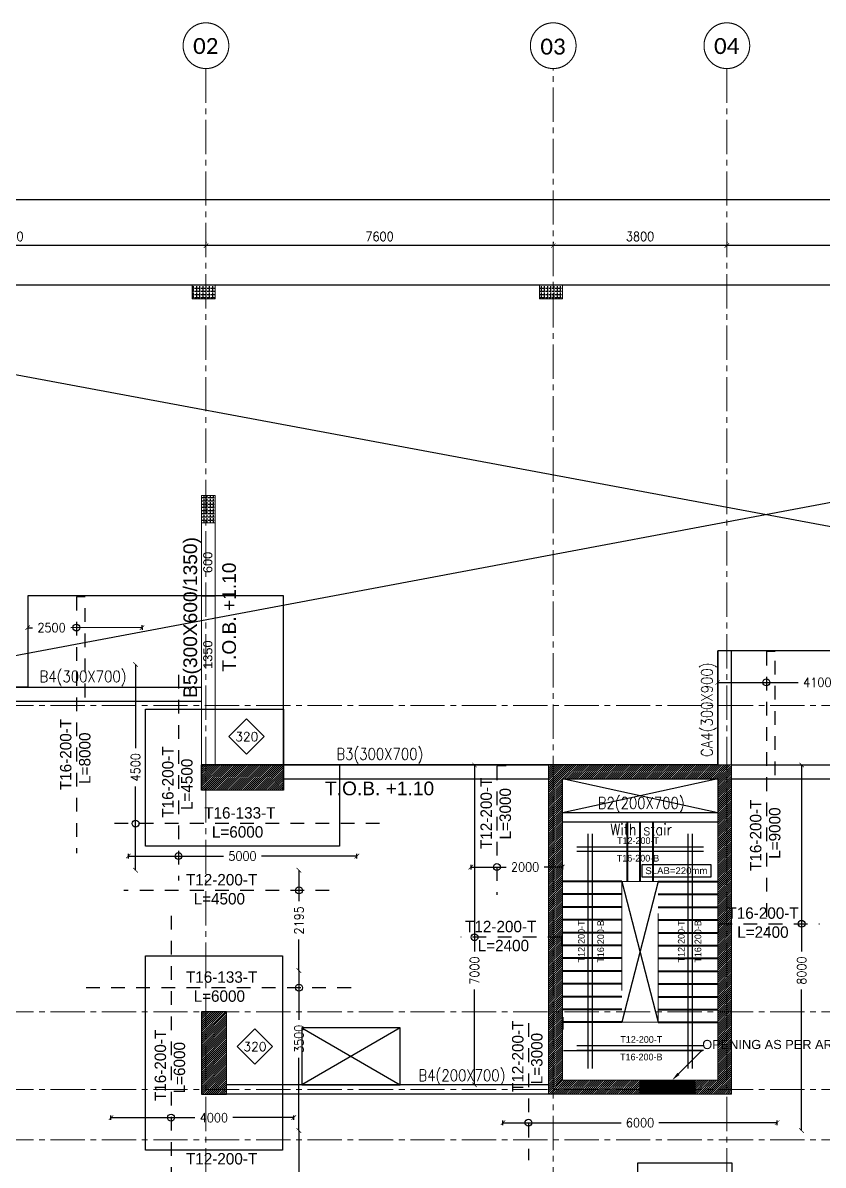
# Model space of a CAD drawing. Header units: millimetres. Extents: x -967280 to 3852, y 2833 to 1955156.
# Drawn here: x -736236 to -718721, y 603781 to 628777 of the extents above; entities that cross this region are included whole.
import ezdxf
from ezdxf import colors
from ezdxf.entities.mleader import LeaderData, LeaderLine
from ezdxf.enums import TextEntityAlignment as Align
from ezdxf.math import Vec2, Vec3

# ---------------------------------------------------------------- set-up
doc = ezdxf.new("R2010")
doc.units = ezdxf.units.MM
doc.header["$LTSCALE"] = 1000
doc.header["$PDMODE"] = 35
doc.header["$PDSIZE"] = 25
for name, pattern in [('$0$DASHED2', [0.375, 0.25, -0.125]), ('B05-FIRST FLOOR PLAN$0$DLINE', [0.55, 0.3, -0.25]), ('Columns_Structural070816$0$CENTER2', [1.125, 0.75, -0.125, 0.125, -0.125]), ('HIDDEN', [0.375, 0.25, -0.125]), ('HRZN_Line-Ptrn-Sold', [9144001.0, 9144000.0, -1]), ('Overhead', [3.96875, 2.38125, -1.5875]), ('XREF-ST-FRAMING 1ST FLOOR$0$CENTER', [50.8, 31.75, -6.35, 6.35, -6.35])]:
    doc.linetypes.add(name, pattern=pattern)
for name, color, linetype in [('_N-DIM 3', 7, 'Continuous'), ('B05-FIRST FLOOR PLAN$0$STR_ROOF RFT$0$S-SYMB', 30, 'Continuous'), ('R.C. footing', 4, 'Continuous'), ('S - col hach', 1, 'Continuous'), ('S - dot', 1, 'Continuous'), ('S -Beams', 2, 'Continuous'), ('S-OPENING', 4, 'Continuous'), ('S-TEXT', 2, 'Continuous'), ('SLAB', 210, 'Continuous')]:
    doc.layers.add(name, color=color, linetype=linetype)
for name, color, linetype, lineweight in [('A-AX-ATT-100', 7, 'HRZN_Line-Ptrn-Sold', 18), ('A-STAIR', 1, 'HRZN_Line-Ptrn-Sold', 13), ('BEAMS', 3, 'HRZN_Line-Ptrn-Sold', 18), ('S - column', 6, 'Continuous', 60), ('S - stair', 3, 'Continuous', 40), ('ST-000-AXIS', 9, 'Columns_Structural070816$0$CENTER2', 9), ('ST-203-SLAB-TXT', 7, 'Continuous', 30), ('ST-206-SLAB-DIM', 1, 'Continuous', 20), ('ST-RFT-BOT', 2, '$0$DASHED2', 30), ('ST-RFT-TOP', 5, '$0$DASHED2', 30)]:
    doc.layers.add(name, color=color, linetype=linetype, lineweight=lineweight)
doc.styles.add('Arial_3', font='arial.ttf', dxfattribs={"height": 7999.15942})
doc.styles.add('B05-FIRST FLOOR PLAN$0$XS-Roof RFT$0$T25-100', font='STENCIL.shx', dxfattribs={"height": 250})
doc.styles.add('Calibri_2', font='calibri.ttf', dxfattribs={"height": 300})
doc.styles.add('ROMANC', font='romanc.shx')
doc.styles.add('ST-DIM', font='romans.shx', dxfattribs={"width": 0.85})
doc.styles.add('TUNELNO', font='romans.shx', dxfattribs={"width": 0.9})
doc.styles.add('TXT DIM 25', font='arial.ttf')
doc.styles.add('XREF-ST-FRAMING 1ST FLOOR$0$STRECTURAL', font='arial.ttf')
doc.dimstyles.new('Copy(2) of DSEC', dxfattribs={"dimtxt": 200, "dimasz": 100, "dimexe": 50, "dimexo": 80, "dimgap": 100, "dimtad": 1, "dimdec": 0, "dimrnd": 5, "dimzin": 0, "dimdsep": 46, "dimtxsty": 'TUNELNO', "dimblk": 'ARCHTICK', "dimcen": 0.09, "dimclrd": 1, "dimclre": 1, "dimclrt": 3, "dimadec": 0, "dimazin": 0, "dimtfac": 0.78125, "dimtdec": 0, "dimtix": 1, "dimtmove": 2, "dimatfit": 3, "dimldrblk": 'ARCHTICK', "dimfxl": 1, "dimtolj": 1, "dimtzin": 0, "dimarcsym": 0})
pattern_1 = [(90, (613578.686, -423037.37), (-69.85, 4e-15), [50.8, -19.05]), (180, (613578.686, -423037.37), (-9e-15, -69.85), [50.8, -19.05])]

# ---------------------------------------------------------------- blocks, each defined once
blk = doc.blocks.new('FROM FOUNDATION TO UPPER LOWER BASEMENT_COLUMNS(new2)')
at = {"layer": 'S - col hach'}
h = blk.add_hatch(dxfattribs=at)
h.set_pattern_fill('ANSI31', color=256, scale=10)
h.set_pattern_definition([(45, (193250.144, -596912.31), (-22.4506403, 22.4506403), [])])
h.paths.add_polyline_path([(427199, 635190), (427199, 635740), (425399, 635740), (425399, 635190)])
h = blk.add_hatch(dxfattribs=at)
h.set_pattern_fill('ANSI31', color=256, scale=10)
h.set_pattern_definition([(45, (907727.56, 223202.353), (-22.4506403, 22.4506403), [])])
h.paths.add_polyline_path([(436699, 635440), (436699, 628840), (436199, 628840), (436199, 628540), (436999, 628540), (436999, 635740), (432999, 635740), (432999, 628540), (433299, 628540), (434999, 628540), (434999, 628840), (433299, 628840), (433299, 635440)])
h = blk.add_hatch(dxfattribs=at)
h.set_pattern_fill('ANSI31', color=256, scale=10)
h.set_pattern_definition([(45, (-119733.897, -851549.915), (-22.4506403, 22.4506403), [])])
h.paths.add_polyline_path([(425949, 630340), (425399, 630340), (425399, 628540), (425949, 628540)])
at = {"layer": 'S - column', "lineweight": 15}
for points in [[(427199, 635190), (425399, 635190), (425399, 635740), (427199, 635740)], [(425949, 630340), (425399, 630340), (425399, 628540), (425949, 628540)]]:
    blk.add_lwpolyline(points, close=True, dxfattribs=at)
blk.add_lwpolyline([(433299, 628840), (433299, 635440), (436699, 635440), (436699, 628840), (436199, 628840), (436199, 628540), (436999, 628540), (436999, 635740), (432999, 635740), (432999, 628540), (433299, 628540), (434999, 628540), (434999, 628840), (433299, 628840)], dxfattribs=at)
at = {"layer": 'ST-RFT-BOT', "color": 7, "linetype": 'Continuous', "ltscale": 30}
blk.add_line((427199, 635190), (427199, 635559), dxfattribs=at)
for points in [[(427199, 635190), (427199, 635740), (425399, 635740), (425399, 635190)], [(425399, 635190), (425399, 635740), (427199, 635740), (427199, 635190)], [(425949, 630340), (425399, 630340), (425399, 628540), (425949, 628540)]]:
    blk.add_lwpolyline(points, dxfattribs=at)
blk = doc.blocks.new('str col s')
at = {"layer": 'S - col hach', "true_color": 0xcd6928}
h = blk.add_hatch(dxfattribs=at)
h.set_pattern_fill('ANGLE', color=32, scale=10, angle=90)
h.set_pattern_definition(pattern_1)
h.paths.add_polyline_path([(-18450, -300), (-18450, 0), (-18950, 0), (-18950, -300)])
h = blk.add_hatch(dxfattribs=at)
h.set_pattern_fill('ANGLE', color=32, scale=10, angle=90)
h.set_pattern_definition(pattern_1)
h.paths.add_polyline_path([(-10850, -300), (-10850, 0), (-11350, 0), (-11350, -300)])
at = {"layer": 'S - column', "lineweight": 15}
for points in [[(-18450, 0), (-18950, 0), (-18950, -300), (-18450, -300)], [(-10850, 0), (-11350, 0), (-11350, -300), (-10850, -300)]]:
    blk.add_lwpolyline(points, close=True, dxfattribs=at)
blk = doc.blocks.new('str col up n')
at = {"layer": 'S - col hach', "true_color": 0xcd6928}
h = blk.add_hatch(dxfattribs=at)
h.set_pattern_fill('ANGLE', color=32, scale=10, angle=90)
h.set_pattern_definition([(90, (-425698.87, -541339.72), (-69.85, 4e-15), [50.8, -19.05]), (180, (-425698.87, -541339.72), (-9e-15, -69.85), [50.8, -19.05])])
h.paths.add_polyline_path([(0, 300), (-300, 300), (-300, -300), (0, -300)])
at = {"layer": 'S - column', "lineweight": 15}
blk.add_lwpolyline([(0, 300), (-300, 300), (-300, -300), (0, -300)], close=True, dxfattribs=at)
blk = doc.blocks.new('_ArchTick')
at = {"color": 0, "linetype": 'ByBlock', "const_width": 0.15}
blk.add_lwpolyline([(-0.5, -0.5), (0.5, 0.5)], dxfattribs=at)
blk = doc.blocks.new('*D591')
at = {"layer": 'Defpoints', "color": 0, "transparency": 16777216}
for p in [(-719163, 612537), (-719193, 604539), (-719163, 604539)]:
    blk.add_point(p, dxfattribs=at)
at = {"layer": 'ST-206-SLAB-DIM', "color": 1, "lineweight": -2, "transparency": 16777216}
for p, q in [((-719193, 612537), (-719193, 608455)), ((-719193, 604539), (-719193, 607621))]:
    blk.add_line(p, q, dxfattribs=at)
at = {"layer": 'ST-206-SLAB-DIM', "color": 1, "lineweight": -2, "transparency": 16777216, "xscale": 100, "yscale": 100, "zscale": 100}
for p, rotation in [((-719193, 612537), 90), ((-719193, 604539), 270)]:
    blk.add_blockref('_ArchTick', p, dxfattribs=dict(at, rotation=rotation))
at = {"layer": 'ST-206-SLAB-DIM', "color": 3, "transparency": 16777216, "insert": (-719193, 608038), "char_height": 200, "attachment_point": 5, "rotation": 90, "style": 'TUNELNO'}
blk.add_mtext('\\A1;8000', dxfattribs=at)
blk = doc.blocks.new('*D592')
at = {"layer": 'Defpoints', "color": 0, "transparency": 16777216}
for p in [(-726309, 612537), (-726351, 605539), (-726309, 605539)]:
    blk.add_point(p, dxfattribs=at)
at = {"layer": 'ST-206-SLAB-DIM', "color": 1, "lineweight": -2, "transparency": 16777216}
for p, q in [((-726389, 612537), (-726401, 612537)), ((-726351, 612537), (-726351, 608455)), ((-726351, 605539), (-726351, 607621)), ((-726389, 605539), (-726401, 605539))]:
    blk.add_line(p, q, dxfattribs=at)
at = {"layer": 'ST-206-SLAB-DIM', "color": 1, "lineweight": -2, "transparency": 16777216, "xscale": 100, "yscale": 100, "zscale": 100}
for p, rotation in [((-726351, 612537), 90), ((-726351, 605539), 270)]:
    blk.add_blockref('_ArchTick', p, dxfattribs=dict(at, rotation=rotation))
at = {"layer": 'ST-206-SLAB-DIM', "color": 3, "transparency": 16777216, "insert": (-726351, 608038), "char_height": 200, "attachment_point": 5, "rotation": 90, "style": 'TUNELNO'}
blk.add_mtext('\\A1;7000', dxfattribs=at)
blk = doc.blocks.new('*D594')
at = {"layer": 'Defpoints', "color": 0, "transparency": 16777216}
for p in [(-733740, 614735), (-733770, 610234), (-733740, 610234)]:
    blk.add_point(p, dxfattribs=at)
at = {"layer": 'ST-206-SLAB-DIM', "color": 1, "lineweight": -2, "transparency": 16777216}
for p, q in [((-733770, 614735), (-733770, 612905)), ((-733770, 610234), (-733770, 612070))]:
    blk.add_line(p, q, dxfattribs=at)
at = {"layer": 'ST-206-SLAB-DIM', "color": 1, "lineweight": -2, "transparency": 16777216, "xscale": 100, "yscale": 100, "zscale": 100}
for p, rotation in [((-733770, 614735), 90), ((-733770, 610234), 270)]:
    blk.add_blockref('_ArchTick', p, dxfattribs=dict(at, rotation=rotation))
at = {"layer": 'ST-206-SLAB-DIM', "color": 3, "transparency": 16777216, "insert": (-733770, 612487), "char_height": 200, "attachment_point": 5, "rotation": 90, "style": 'TUNELNO'}
blk.add_mtext('\\A1;4500', dxfattribs=at)
blk = doc.blocks.new('*D595')
at = {"layer": 'Defpoints', "color": 0, "transparency": 16777216}
for p in [(-730163, 608040), (-730193, 604539), (-730163, 604539)]:
    blk.add_point(p, dxfattribs=at)
at = {"layer": 'ST-206-SLAB-DIM', "color": 1, "lineweight": -2, "transparency": 16777216}
for p, q in [((-730193, 608040), (-730193, 606963)), ((-730193, 604539), (-730193, 606128))]:
    blk.add_line(p, q, dxfattribs=at)
at = {"layer": 'ST-206-SLAB-DIM', "color": 1, "lineweight": -2, "transparency": 16777216, "xscale": 100, "yscale": 100, "zscale": 100}
for p, rotation in [((-730193, 608040), 90), ((-730193, 604539), 270)]:
    blk.add_blockref('_ArchTick', p, dxfattribs=dict(at, rotation=rotation))
at = {"layer": 'ST-206-SLAB-DIM', "color": 3, "transparency": 16777216, "insert": (-730193, 606545), "char_height": 200, "attachment_point": 5, "rotation": 90, "style": 'TUNELNO'}
blk.add_mtext('\\A1;3500', dxfattribs=at)
blk = doc.blocks.new('*D606')
at = {"layer": 'Defpoints', "color": 0, "transparency": 16777216}
for p in [(-734307, 604691), (-730306, 604821), (-730306, 604691)]:
    blk.add_point(p, dxfattribs=at)
at = {"layer": 'ST-206-SLAB-DIM', "color": 1, "lineweight": -2, "transparency": 16777216}
for p, q in [((-734307, 604771), (-734307, 604871)), ((-734307, 604821), (-732471, 604821)), ((-730306, 604821), (-731637, 604821)), ((-730306, 604771), (-730306, 604871))]:
    blk.add_line(p, q, dxfattribs=at)
at = {"layer": 'ST-206-SLAB-DIM', "color": 1, "lineweight": -2, "transparency": 16777216, "xscale": 100, "yscale": 100, "zscale": 100, "rotation": 180}
blk.add_blockref('_ArchTick', (-734307, 604821), dxfattribs=at)
at = {"layer": 'ST-206-SLAB-DIM', "color": 1, "lineweight": -2, "transparency": 16777216, "xscale": 100, "yscale": 100, "zscale": 100}
blk.add_blockref('_ArchTick', (-730306, 604821), dxfattribs=at)
at = {"layer": 'ST-206-SLAB-DIM', "color": 3, "transparency": 16777216, "insert": (-732054, 604821), "char_height": 200, "attachment_point": 5, "style": 'TUNELNO'}
blk.add_mtext('\\A1;4000', dxfattribs=at)
blk = doc.blocks.new('*D607')
at = {"layer": 'Defpoints', "color": 0, "transparency": 16777216}
for p in [(-733927, 610414), (-728926, 610545), (-728926, 610414)]:
    blk.add_point(p, dxfattribs=at)
at = {"layer": 'ST-206-SLAB-DIM', "color": 1, "lineweight": -2, "transparency": 16777216}
for p, q in [((-733927, 610494), (-733927, 610595)), ((-733927, 610545), (-731846, 610545)), ((-728926, 610545), (-731012, 610545)), ((-728926, 610494), (-728926, 610595))]:
    blk.add_line(p, q, dxfattribs=at)
at = {"layer": 'ST-206-SLAB-DIM', "color": 1, "lineweight": -2, "transparency": 16777216, "xscale": 100, "yscale": 100, "zscale": 100, "rotation": 180}
blk.add_blockref('_ArchTick', (-733927, 610545), dxfattribs=at)
at = {"layer": 'ST-206-SLAB-DIM', "color": 1, "lineweight": -2, "transparency": 16777216, "xscale": 100, "yscale": 100, "zscale": 100}
blk.add_blockref('_ArchTick', (-728926, 610545), dxfattribs=at)
at = {"layer": 'ST-206-SLAB-DIM', "color": 3, "transparency": 16777216, "insert": (-731429, 610545), "char_height": 200, "attachment_point": 5, "style": 'TUNELNO'}
blk.add_mtext('\\A1;5000', dxfattribs=at)
blk = doc.blocks.new('*D608')
at = {"layer": 'Defpoints', "color": 0, "transparency": 16777216}
for p in [(-726430, 610435), (-724429, 610435), (-724429, 610304)]:
    blk.add_point(p, dxfattribs=at)
at = {"layer": 'ST-206-SLAB-DIM', "color": 1, "lineweight": -2, "transparency": 16777216}
for p, q in [((-726430, 610355), (-726430, 610254)), ((-726430, 610304), (-725662, 610304)), ((-724429, 610304), (-724828, 610304)), ((-724429, 610355), (-724429, 610254))]:
    blk.add_line(p, q, dxfattribs=at)
at = {"layer": 'ST-206-SLAB-DIM', "color": 1, "lineweight": -2, "transparency": 16777216, "xscale": 100, "yscale": 100, "zscale": 100, "rotation": 180}
blk.add_blockref('_ArchTick', (-726430, 610304), dxfattribs=at)
at = {"layer": 'ST-206-SLAB-DIM', "color": 1, "lineweight": -2, "transparency": 16777216, "xscale": 100, "yscale": 100, "zscale": 100}
blk.add_blockref('_ArchTick', (-724429, 610304), dxfattribs=at)
at = {"layer": 'ST-206-SLAB-DIM', "color": 3, "transparency": 16777216, "insert": (-725245, 610304), "char_height": 200, "attachment_point": 5, "style": 'TUNELNO'}
blk.add_mtext('\\A1;2000', dxfattribs=at)
blk = doc.blocks.new('*D609')
at = {"layer": 'Defpoints', "color": 0, "transparency": 16777216}
for p in [(-721029, 614476), (-716929, 614479), (-716929, 614346)]:
    blk.add_point(p, dxfattribs=at)
at = {"layer": 'ST-206-SLAB-DIM', "color": 1, "lineweight": -2, "transparency": 16777216}
for p, q in [((-721029, 614396), (-721029, 614293)), ((-721029, 614343), (-719265, 614344)), ((-716929, 614346), (-718430, 614345)), ((-716929, 614399), (-716929, 614296))]:
    blk.add_line(p, q, dxfattribs=at)
at = {"layer": 'ST-206-SLAB-DIM', "color": 1, "lineweight": -2, "transparency": 16777216, "xscale": 100, "yscale": 100, "zscale": 100}
for p, rotation in [((-721029, 614343), 180.0407323832052), ((-716929, 614346), 0.04073238320525442)]:
    blk.add_blockref('_ArchTick', p, dxfattribs=dict(at, rotation=rotation))
at = {"layer": 'ST-206-SLAB-DIM', "color": 3, "transparency": 16777216, "insert": (-718848, 614344), "char_height": 200, "attachment_point": 5, "rotation": 0.0407, "style": 'TUNELNO'}
blk.add_mtext('\\A1;4100', dxfattribs=at)
blk = doc.blocks.new('*D610')
at = {"layer": 'Defpoints', "color": 0, "transparency": 16777216}
for p in [(-719728, 604710), (-725729, 604579), (-719728, 604579)]:
    blk.add_point(p, dxfattribs=at)
at = {"layer": 'ST-206-SLAB-DIM', "color": 1, "lineweight": -2, "transparency": 16777216}
for p, q in [((-725729, 604659), (-725729, 604760)), ((-725729, 604710), (-723142, 604710)), ((-719728, 604710), (-722316, 604710)), ((-719728, 604659), (-719728, 604760))]:
    blk.add_line(p, q, dxfattribs=at)
at = {"layer": 'ST-206-SLAB-DIM', "color": 1, "lineweight": -2, "transparency": 16777216, "xscale": 100, "yscale": 100, "zscale": 100, "rotation": 180}
blk.add_blockref('_ArchTick', (-725729, 604710), dxfattribs=at)
at = {"layer": 'ST-206-SLAB-DIM', "color": 1, "lineweight": -2, "transparency": 16777216, "xscale": 100, "yscale": 100, "zscale": 100}
blk.add_blockref('_ArchTick', (-719728, 604710), dxfattribs=at)
at = {"layer": 'ST-206-SLAB-DIM', "color": 3, "transparency": 16777216, "insert": (-722729, 604710), "char_height": 200, "attachment_point": 5, "style": 'TUNELNO'}
blk.add_mtext('\\A1;6000', dxfattribs=at)
blk = doc.blocks.new('*D621')
at = {"layer": 'Defpoints', "color": 0, "transparency": 16777216}
for p in [(-730163, 610234), (-730193, 608040), (-730163, 608040)]:
    blk.add_point(p, dxfattribs=at)
at = {"layer": 'ST-206-SLAB-DIM', "color": 1, "lineweight": -2, "transparency": 16777216}
for p, q in [((-730193, 610234), (-730193, 609555)), ((-730193, 608040), (-730193, 608720))]:
    blk.add_line(p, q, dxfattribs=at)
at = {"layer": 'ST-206-SLAB-DIM', "color": 1, "lineweight": -2, "transparency": 16777216, "xscale": 100, "yscale": 100, "zscale": 100}
for p, rotation in [((-730193, 610234), 90), ((-730193, 608040), 270)]:
    blk.add_blockref('_ArchTick', p, dxfattribs=dict(at, rotation=rotation))
at = {"layer": 'ST-206-SLAB-DIM', "color": 3, "transparency": 16777216, "insert": (-730193, 609137), "char_height": 200, "attachment_point": 5, "rotation": 90, "style": 'TUNELNO'}
blk.add_mtext('\\A1;2195', dxfattribs=at)
blk = doc.blocks.new('*D622')
at = {"layer": 'Defpoints', "color": 0, "transparency": 16777216}
for p in [(-730163, 604539), (-730193, 601740), (-730163, 601740)]:
    blk.add_point(p, dxfattribs=at)
at = {"layer": 'ST-206-SLAB-DIM', "color": 1, "lineweight": -2, "transparency": 16777216}
for p, q in [((-730243, 604539), (-730243, 604539)), ((-730193, 604539), (-730193, 603555)), ((-730193, 601740), (-730193, 602720)), ((-730243, 601740), (-730243, 601740))]:
    blk.add_line(p, q, dxfattribs=at)
at = {"layer": 'ST-206-SLAB-DIM', "color": 1, "lineweight": -2, "transparency": 16777216, "xscale": 100, "yscale": 100, "zscale": 100}
for p, rotation in [((-730193, 604539), 89.99795306700649), ((-730193, 601740), 269.9979530670065)]:
    blk.add_blockref('_ArchTick', p, dxfattribs=dict(at, rotation=rotation))
at = {"layer": 'ST-206-SLAB-DIM', "color": 3, "transparency": 16777216, "insert": (-730193, 603137), "char_height": 200, "attachment_point": 5, "rotation": 89.998, "style": 'TUNELNO'}
blk.add_mtext('\\A1;2800', dxfattribs=at)
blk = doc.blocks.new('*D647')
at = {"layer": 'Defpoints', "color": 0, "transparency": 16777216}
for p in [(-736129, 615676), (-733629, 615679), (-733629, 615544)]:
    blk.add_point(p, dxfattribs=at)
at = {"layer": 'ST-206-SLAB-DIM', "color": 1, "lineweight": -2, "transparency": 16777216}
for p, q in [((-736129, 615596), (-736128, 615491)), ((-736129, 615541), (-736024, 615541)), ((-733629, 615544), (-735189, 615542)), ((-733629, 615599), (-733628, 615494))]:
    blk.add_line(p, q, dxfattribs=at)
at = {"layer": 'ST-206-SLAB-DIM', "color": 1, "lineweight": -2, "transparency": 16777216, "xscale": 100, "yscale": 100, "zscale": 100}
for p, rotation in [((-736129, 615541), 180.066801050317), ((-733629, 615544), 0.06680105031702929)]:
    blk.add_blockref('_ArchTick', p, dxfattribs=dict(at, rotation=rotation))
at = {"layer": 'ST-206-SLAB-DIM', "color": 3, "transparency": 16777216, "insert": (-735607, 615544), "char_height": 200, "attachment_point": 5, "rotation": 0.0668, "style": 'TUNELNO'}
blk.add_mtext('\\A1;2500', dxfattribs=at)
blk = doc.blocks.new('*D1492')
at = {"layer": '_N-DIM 3', "color": 1, "linetype": 'Continuous', "lineweight": -2, "ltscale": 30, "transparency": 16777216}
for p, q in [((536899, 747185), (536899, 747155)), ((544499, 747185), (544499, 747155)), ((544499, 747105), (536899, 747105))]:
    blk.add_line(p, q, dxfattribs=at)
at = {"layer": 'Defpoints', "color": 0, "linetype": 'Continuous', "ltscale": 30, "transparency": 16777216}
for p in [(536899, 747105), (536899, 747105), (544499, 747105)]:
    blk.add_point(p, dxfattribs=at)
at = {"layer": '_N-DIM 3', "color": 1, "linetype": 'Continuous', "lineweight": -2, "ltscale": 30, "transparency": 16777216, "xscale": 100, "yscale": 100, "zscale": 100, "rotation": 180}
blk.add_blockref('_ArchTick', (536899, 747105), dxfattribs=at)
at = {"layer": '_N-DIM 3', "color": 1, "linetype": 'Continuous', "lineweight": -2, "ltscale": 30, "transparency": 16777216, "xscale": 100, "yscale": 100, "zscale": 100}
blk.add_blockref('_ArchTick', (544499, 747105), dxfattribs=at)
at = {"layer": '_N-DIM 3', "color": 3, "linetype": 'Continuous', "ltscale": 30, "transparency": 16777216, "insert": (540699, 747305), "char_height": 200, "attachment_point": 5, "style": 'TUNELNO'}
blk.add_mtext('\\A1;7600', dxfattribs=at)
blk = doc.blocks.new('*D1493')
at = {"layer": '_N-DIM 3', "color": 1, "linetype": 'Continuous', "lineweight": -2, "ltscale": 30, "transparency": 16777216}
for p, q in [((533099, 747185), (533099, 747155)), ((536899, 747185), (536899, 747155)), ((536899, 747105), (533099, 747105))]:
    blk.add_line(p, q, dxfattribs=at)
at = {"layer": 'Defpoints', "color": 0, "linetype": 'Continuous', "ltscale": 30, "transparency": 16777216}
for p in [(533099, 747105), (533099, 747105), (536899, 747105)]:
    blk.add_point(p, dxfattribs=at)
at = {"layer": '_N-DIM 3', "color": 1, "linetype": 'Continuous', "lineweight": -2, "ltscale": 30, "transparency": 16777216, "xscale": 100, "yscale": 100, "zscale": 100, "rotation": 180}
blk.add_blockref('_ArchTick', (533099, 747105), dxfattribs=at)
at = {"layer": '_N-DIM 3', "color": 1, "linetype": 'Continuous', "lineweight": -2, "ltscale": 30, "transparency": 16777216, "xscale": 100, "yscale": 100, "zscale": 100}
blk.add_blockref('_ArchTick', (536899, 747105), dxfattribs=at)
at = {"layer": '_N-DIM 3', "color": 3, "linetype": 'Continuous', "ltscale": 30, "transparency": 16777216, "insert": (534999, 747305), "char_height": 200, "attachment_point": 5, "style": 'TUNELNO'}
blk.add_mtext('\\A1;3800', dxfattribs=at)
blk = doc.blocks.new('*D1494')
at = {"layer": '_N-DIM 3', "color": 1, "linetype": 'Continuous', "lineweight": -2, "ltscale": 30, "transparency": 16777216}
for p, q in [((525499, 747185), (525499, 747155)), ((533099, 747185), (533099, 747155)), ((533099, 747105), (525499, 747105))]:
    blk.add_line(p, q, dxfattribs=at)
at = {"layer": 'Defpoints', "color": 0, "linetype": 'Continuous', "ltscale": 30, "transparency": 16777216}
for p in [(525499, 747105), (525499, 747105), (533099, 747105)]:
    blk.add_point(p, dxfattribs=at)
at = {"layer": '_N-DIM 3', "color": 1, "linetype": 'Continuous', "lineweight": -2, "ltscale": 30, "transparency": 16777216, "xscale": 100, "yscale": 100, "zscale": 100, "rotation": 180}
blk.add_blockref('_ArchTick', (525499, 747105), dxfattribs=at)
at = {"layer": '_N-DIM 3', "color": 1, "linetype": 'Continuous', "lineweight": -2, "ltscale": 30, "transparency": 16777216, "xscale": 100, "yscale": 100, "zscale": 100}
blk.add_blockref('_ArchTick', (533099, 747105), dxfattribs=at)
at = {"layer": '_N-DIM 3', "color": 3, "linetype": 'Continuous', "ltscale": 30, "transparency": 16777216, "insert": (529299, 747305), "char_height": 200, "attachment_point": 5, "style": 'TUNELNO'}
blk.add_mtext('\\A1;7600', dxfattribs=at)
blk = doc.blocks.new('*D1495')
at = {"layer": '_N-DIM 3', "color": 1, "linetype": 'Continuous', "lineweight": -2, "ltscale": 30, "transparency": 16777216}
for p, q in [((516899, 747185), (516899, 747155)), ((525499, 747185), (525499, 747155)), ((525499, 747105), (516899, 747105))]:
    blk.add_line(p, q, dxfattribs=at)
at = {"layer": 'Defpoints', "color": 0, "linetype": 'Continuous', "ltscale": 30, "transparency": 16777216}
for p in [(516899, 747105), (516899, 747105), (525499, 747105)]:
    blk.add_point(p, dxfattribs=at)
at = {"layer": '_N-DIM 3', "color": 1, "linetype": 'Continuous', "lineweight": -2, "ltscale": 30, "transparency": 16777216, "xscale": 100, "yscale": 100, "zscale": 100, "rotation": 180}
blk.add_blockref('_ArchTick', (516899, 747105), dxfattribs=at)
at = {"layer": '_N-DIM 3', "color": 1, "linetype": 'Continuous', "lineweight": -2, "ltscale": 30, "transparency": 16777216, "xscale": 100, "yscale": 100, "zscale": 100}
blk.add_blockref('_ArchTick', (525499, 747105), dxfattribs=at)
at = {"layer": '_N-DIM 3', "color": 3, "linetype": 'Continuous', "ltscale": 30, "transparency": 16777216, "insert": (521199, 747305), "char_height": 200, "attachment_point": 5, "style": 'TUNELNO'}
blk.add_mtext('\\A1;8600', dxfattribs=at)
blk = doc.blocks.new('*D1496')
at = {"layer": '_N-DIM 3', "color": 1, "linetype": 'Continuous', "lineweight": -2, "ltscale": 30, "transparency": 16777216}
for p, q in [((516899, 748185), (516899, 748155)), ((563099, 748185), (563099, 748155)), ((563099, 748105), (516899, 748105))]:
    blk.add_line(p, q, dxfattribs=at)
at = {"layer": 'Defpoints', "color": 0, "linetype": 'Continuous', "ltscale": 30, "transparency": 16777216}
for p in [(516899, 748105), (516899, 748105), (563099, 748105)]:
    blk.add_point(p, dxfattribs=at)
at = {"layer": '_N-DIM 3', "color": 1, "linetype": 'Continuous', "lineweight": -2, "ltscale": 30, "transparency": 16777216, "xscale": 100, "yscale": 100, "zscale": 100, "rotation": 180}
blk.add_blockref('_ArchTick', (516899, 748105), dxfattribs=at)
at = {"layer": '_N-DIM 3', "color": 1, "linetype": 'Continuous', "lineweight": -2, "ltscale": 30, "transparency": 16777216, "xscale": 100, "yscale": 100, "zscale": 100}
blk.add_blockref('_ArchTick', (563099, 748105), dxfattribs=at)
at = {"layer": '_N-DIM 3', "color": 3, "linetype": 'Continuous', "ltscale": 30, "transparency": 16777216, "insert": (539999, 748305), "char_height": 200, "attachment_point": 5, "style": 'TUNELNO'}
blk.add_mtext('\\A1;46200', dxfattribs=at)
blk = doc.blocks.new('Grid - HRZN_G-Datm-Grid-Head-1554275-FIRST FLOOR FFL_1_')
at = {"layer": 'A-AX-ATT-100'}
blk.add_circle((0, 0), 5, dxfattribs=at)
blk = doc.blocks.new('AXES-00')
at = {"layer": 'ST-000-AXIS'}
for p, q in [((525498.9, 750979.6), (525498.9, 695813.8)), ((533098.9, 695813.8), (533098.9, 750979.6)), ((536898.9, 750979.6), (536898.9, 695813.8)), ((575723.2, 737039.7), (505674.3, 737039.7)), ((575723.2, 730339.7), (505674.3, 730339.7)), ((575723.2, 728639.7), (505674.3, 728639.7)), ((575723.2, 727539.7), (505674.3, 727539.7))]:
    blk.add_line(p, q, dxfattribs=at)
at = {"layer": 'A-AX-ATT-100', "xscale": 99.99999999999993, "yscale": 99.99999999999993, "zscale": 99.99999999999993, "rotation": 180}
for p in [(525498.9, 751479.6), (536898.9, 751479.6)]:
    blk.add_blockref('Grid - HRZN_G-Datm-Grid-Head-1554275-FIRST FLOOR FFL_1_', p, dxfattribs=at)
at = {"layer": 'A-AX-ATT-100', "xscale": 99.99999999999993, "yscale": 99.99999999999993, "zscale": 99.99999999999993}
blk.add_blockref('Grid - HRZN_G-Datm-Grid-Head-1554275-FIRST FLOOR FFL_1_', (533098.9, 751479.6), dxfattribs=at)
at = {"layer": 'A-AX-ATT-100', "linetype": 'Continuous', "lineweight": 13, "char_height": 350, "width": 673.417, "attachment_point": 1, "style": 'Calibri_2'}
for s, insert in [('02', (525218, 751647.5)), ('04', (536618, 751647.5)), ('03', (532817.7, 751634.5))]:
    blk.add_mtext(s, dxfattribs=dict(at, insert=insert))
at = {"layer": '_N-DIM 3', "color": 3, "linetype": 'Continuous', "ltscale": 30}
for base, p1, p2, picture, middle in [((516898.9, 748104.7), (563098.9, 748104.7), (516898.9, 748104.7), '*D1496', (539998.9, 748304.7)), ((516898.9, 747104.7), (525498.9, 747104.7), (516898.9, 747104.7), '*D1495', (521198.9, 747304.7)), ((525498.9, 747104.7), (533098.9, 747104.7), (525498.9, 747104.7), '*D1494', (529298.9, 747304.7)), ((533098.9, 747104.7), (536898.9, 747104.7), (533098.9, 747104.7), '*D1493', (534998.9, 747304.7)), ((536898.9, 747104.7), (544498.9, 747104.7), (536898.9, 747104.7), '*D1492', (540698.9, 747304.7))]:
    dim = blk.add_linear_dim(base=base, p1=p1, p2=p2, dimstyle='Copy(2) of DSEC', dxfattribs=at)
    dim.commit()
    dim.dimension.update_dxf_attribs({"geometry": picture, "text_midpoint": middle})

msp = doc.modelspace()

# ---------------------------------------------------------------- hatches: boundary and pattern name
at = {"layer": 'S-OPENING', "ltscale": 30, "transparency": 33554483}
h = msp.add_hatch(dxfattribs=at)
h.set_pattern_fill('ANSI37', scale=5)
h.set_pattern_definition([(45, (167355.478, -97374.43), (-11.22532015, 11.22532015), []), (135, (167355.478, -97374.43), (-11.22532015, -11.22532015), [])])
h.paths.add_polyline_path([(-722728.7, 605637.4), (-721528.7, 605637.4), (-721528.7, 605337.4), (-722728.7, 605337.4)])

# ---------------------------------------------------------------- linework, layer by layer
at = {"layer": 'A-STAIR', "linetype": 'Overhead'}
msp.add_lwpolyline([(-722328.7, 609987.4), (-723128.7, 609987.4), (-723128.7, 606907.4), (-722328.7, 606907.4)], close=True, dxfattribs=at)
at = {"layer": 'B05-FIRST FLOOR PLAN$0$STR_ROOF RFT$0$S-SYMB'}
for centre in [(-735064.2, 615545.2), (-719964.2, 614345.2), (-733770.3, 611255.1), (-732829.5, 610544.8), (-725861.4, 610304.5), (-730192.6, 609793), (-719192.7, 609062.6), (-726350.9, 608768.6), (-730192.6, 607663), (-732992.8, 604821.4), (-725171, 604710)]:
    msp.add_circle(centre, 75, dxfattribs=at)
at = {"layer": 'BEAMS'}
for p, q in [((-732328.7, 612537.4), (-732328.7, 617837.4)), ((-732028.7, 617837.4), (-732028.7, 612537.4))]:
    msp.add_line(p, q, dxfattribs=at)
at = {"layer": 'R.C. footing'}
msp.add_lwpolyline([(-692993.7, 623037.4), (-746928.7, 623037.4), (-746928.7, 578037.4), (-692993.7, 578037.4)], close=True, dxfattribs=at)
at = {"layer": 'S - dot'}
for p, q in [((-693293.7, 613037.4), (-746928.7, 623037.4)), ((-740128.7, 614237.4), (-693293.7, 623037.4)), ((-721028.7, 612237.4), (-724428.7, 611487.4)), ((-721028.7, 611487.4), (-724428.7, 612237.4)), ((-727978.7, 606787.4), (-730128.7, 605537.4)), ((-730128.7, 606787.4), (-727978.7, 605537.4))]:
    msp.add_line(p, q, dxfattribs=at)
at = {"layer": 'S - stair', "linetype": 'HIDDEN', "ltscale": 500}
for p, q in [((-723004.2, 609987.4), (-723004.2, 611287.4)), ((-722724.2, 609987.4), (-722724.2, 611287.4)), ((-722444.2, 609987.4), (-722444.2, 611287.4)), ((-723128.7, 609987.4), (-724428.7, 609987.4)), ((-722328.7, 609987.4), (-721028.7, 609987.4)), ((-723128.7, 609707.4), (-724428.7, 609707.4)), ((-722328.7, 609707.4), (-721028.7, 609707.4)), ((-723128.7, 609427.4), (-724428.7, 609427.4)), ((-722328.7, 609427.4), (-721028.7, 609427.4)), ((-723128.7, 609147.4), (-724428.7, 609147.4)), ((-722328.7, 609147.4), (-721028.7, 609147.4)), ((-723128.7, 608867.4), (-724428.7, 608867.4)), ((-722328.7, 608867.4), (-721028.7, 608867.4)), ((-723128.7, 608587.4), (-724428.7, 608587.4)), ((-722328.7, 608587.4), (-721028.7, 608587.4)), ((-723128.7, 608307.4), (-724428.7, 608307.4)), ((-722328.7, 608307.4), (-721028.7, 608307.4)), ((-723128.7, 608027.4), (-724428.7, 608027.4)), ((-722328.7, 608027.4), (-721028.7, 608027.4)), ((-723128.7, 607747.4), (-724428.7, 607747.4)), ((-722328.7, 607747.4), (-721028.7, 607747.4)), ((-723128.7, 607467.4), (-724428.7, 607467.4)), ((-722328.7, 607467.4), (-721028.7, 607467.4)), ((-723128.7, 607187.4), (-724428.7, 607187.4)), ((-722328.7, 607187.4), (-721028.7, 607187.4)), ((-723128.7, 606907.4), (-724428.7, 606907.4)), ((-722328.7, 606907.4), (-721028.7, 606907.4))]:
    msp.add_line(p, q, dxfattribs=at)
at = {"layer": 'S - stair', "ltscale": 500}
msp.add_line((-724428.7, 607017.4), (-724428.7, 606747.4), dxfattribs=at)
at = {"layer": 'S -Beams'}
for p, q in [((-721028.7, 612537.4), (-721028.7, 615037.4)), ((-720728.7, 612537.4), (-720728.7, 615037.4)), ((-738828.7, 614237.4), (-732328.7, 614237.4)), ((-738828.7, 613937.4), (-732328.7, 613937.4)), ((-730528.7, 612537.4), (-724728.7, 612537.4)), ((-720728.7, 612537.4), (-713328.7, 612537.4)), ((-730528.7, 612237.4), (-724728.7, 612237.4)), ((-720728.7, 612237.4), (-713328.7, 612237.4)), ((-721028.7, 611287.4), (-724428.7, 611287.4)), ((-724728.7, 605537.4), (-731778.7, 605537.4)), ((-724728.7, 605337.4), (-731778.7, 605337.4))]:
    msp.add_line(p, q, dxfattribs=at)
at = {"layer": 'S -Beams', "color": 4, "ltscale": 30}
msp.add_lwpolyline([(-712857.1, 583987.4), (-712857.1, 588037.4), (-692993.7, 588037.4), (-692993.7, 596837.4), (-695613.7, 596837.4), (-695613.7, 604237.4), (-692993.7, 604237.4), (-692993.7, 613037.4), (-713028.7, 613037.4), (-713028.7, 613837.4), (-716928.7, 613837.4), (-716928.7, 615037.4), (-721028.7, 615037.4), (-721028.7, 612537.4), (-730528.7, 612537.4), (-730528.7, 616237.4), (-736128.7, 616237.4), (-736128.7, 614237.4), (-740128.7, 614237.4), (-740128.7, 608237.4), (-740928.7, 608237.4), (-740928.7, 592837.4), (-740128.7, 592837.4), (-740128.7, 583987.4)], close=True, dxfattribs=at)
at = {"layer": 'S -Beams'}
for points in [[(-724428.7, 612237.4), (-721028.7, 612237.4), (-721028.7, 611487.4), (-724428.7, 611487.4)], [(-727978.7, 606787.4), (-730128.7, 606787.4), (-730128.7, 605537.4), (-727978.7, 605537.4)]]:
    msp.add_lwpolyline(points, close=True, dxfattribs=at)
at = {"layer": 'S-OPENING', "color": 4, "ltscale": 30}
msp.add_lwpolyline([(-722728.7, 605637.4), (-721528.7, 605637.4), (-721528.7, 605337.4), (-722728.7, 605337.4)], close=True, dxfattribs=at)
at = {"layer": 'S-TEXT', "color": 7, "true_color": 0xffffff}
for points in [[(-731341.9, 612771.4), (-730954.7, 613158.6), (-731341.9, 613545.7), (-731729, 613158.6)], [(-731161.3, 605990.2), (-730774.2, 606377.4), (-731161.3, 606764.5), (-731548.5, 606377.4)]]:
    msp.add_lwpolyline(points, close=True, dxfattribs=at)
at = {"layer": 'SLAB', "color": 2, "linetype": 'Continuous', "ltscale": 30}
for points in [[(-733553.7, 613762.4), (-730528.7, 613762.4), (-730528.7, 612537.4), (-729303.7, 612537.4), (-729303.7, 610762.4), (-733553.7, 610762.4)], [(-733553.7, 604112.4), (-733553.7, 608362.4), (-730553.7, 608362.4), (-730553.7, 604112.4)]]:
    msp.add_lwpolyline(points, close=True, dxfattribs=at)
at = {"layer": 'ST-203-SLAB-TXT'}
msp.add_lwpolyline([(-722678.7, 610363), (-721176.2, 610363), (-721176.2, 610083.6), (-722678.7, 610083.6)], close=True, dxfattribs=at)
at = {"layer": 'ST-203-SLAB-TXT', "linetype": 'XREF-ST-FRAMING 1ST FLOOR$0$CENTER', "ltscale": 0.25}
msp.add_lwpolyline([(-720718.4, 603037.3), (-722775, 603037.3), (-722775, 603834.3), (-720718.4, 603834.3)], close=True, dxfattribs=at)
at = {"layer": 'ST-RFT-BOT', "color": 1, "linetype": 'Continuous', "ltscale": 30}
msp.add_line((-732328.7, 616237.4), (-732028.7, 616237.4), dxfattribs=at)
at = {"layer": 'ST-RFT-BOT', "ltscale": 30}
for p, q in [((-723872.9, 611030.2), (-723872.9, 605894.7)), ((-723772.9, 611030.2), (-723772.9, 605894.7)), ((-721684.5, 611030.2), (-721684.5, 605894.7)), ((-721584.5, 611030.2), (-721584.5, 605894.7)), ((-721342, 610741.7), (-724115.4, 610741.7)), ((-721342, 610641.7), (-724115.4, 610641.7)), ((-721342, 606390), (-724115.4, 606390)), ((-721342, 606290), (-724115.4, 606290))]:
    msp.add_line(p, q, dxfattribs=at)
at = {"layer": 'ST-RFT-BOT', "color": 3, "linetype": 'Continuous', "ltscale": 30}
for p, q in [((-722328.7, 609987.4), (-723128.7, 606907.4)), ((-723128.7, 609987.4), (-722328.7, 606907.4))]:
    msp.add_line(p, q, dxfattribs=at)
at = {"layer": 'ST-RFT-TOP', "linetype": 'B05-FIRST FLOOR PLAN$0$DLINE'}
for points in [[(-734874.2, 614017.4), (-734874.2, 616217.4), (-735064.2, 616217.4), (-735064.2, 610607.4)], [(-719774.2, 612317.4), (-719774.2, 615017.4), (-719964.2, 615017.4), (-719964.2, 608907.4)], [(-732829.5, 614512.4), (-732829.5, 610012.4)], [(-728428.7, 611255.1), (-734428.7, 611255.1)], [(-729528.7, 609793), (-734028.7, 609793)], [(-732992.8, 609237.4), (-732992.8, 603237.4)], [(-721014.3, 608872.6), (-721014.3, 609062.6), (-718804.3, 609062.6)], [(-724443.1, 608578.6), (-724443.1, 608768.6), (-726653.1, 608768.6)], [(-729053.7, 607663), (-735053.7, 607663)], [(-725171, 606887.4), (-725171, 603887.4)]]:
    msp.add_lwpolyline(points, dxfattribs=at)
msp.add_lwpolyline([(-725661.4, 612517.4), (-725848.9, 612517.4, 0.4142136), (-725861.4, 612504.9), (-725861.4, 609692.7)], format="xyb", dxfattribs=at)

# ---------------------------------------------------------------- block references
at = {"layer": 'S - column'}
msp.add_blockref('FROM FOUNDATION TO UPPER LOWER BASEMENT_COLUMNS(new2)', (-1157727.6, -23202.4), dxfattribs=at)
at = {"layer": 'S -Beams'}
msp.add_blockref('AXES-00', (-1257727.6, -123202.4), dxfattribs=at)
at = {"layer": 'ST-RFT-BOT', "color": 1, "linetype": 'Continuous'}
msp.add_blockref('str col s', (-713578.7, 623037.4), dxfattribs=at)
at = {"layer": 'ST-RFT-BOT', "color": 3, "linetype": 'Continuous'}
msp.add_blockref('str col up n', (-732028.7, 618137.4), dxfattribs=at)

# ---------------------------------------------------------------- texts
at = {"layer": 'BEAMS', "color": 1, "style": 'Arial_3'}
for s, height, p in [('B5(300X600/1350)', 300, (-732333, 615765.3)), ('600', 200.14, (-732028.9, 616969.9)), ('T.O.B. +1.10', 300, (-731482.5, 615773)), ('1350', 200.14, (-732028.9, 614952.6))]:
    msp.add_text(s, height=height, rotation=90, dxfattribs=at).set_placement(p, align=Align.BOTTOM_CENTER)
msp.add_text('T.O.B. +1.10', height=300, dxfattribs=at).set_placement((-728428.7, 611785), align=Align.BOTTOM_CENTER)
at = {"layer": 'S-TEXT', "color": 3, "char_height": 196, "attachment_point": 1, "style": 'ROMANC'}
for insert in [(-731588.3, 613254.6), (-731407.8, 606473.4)]:
    msp.add_mtext_dynamic_manual_height_columns('320', width=592857.868, gutter_width=980, heights=[0], dxfattribs=dict(at, insert=insert))
at = {"layer": 'ST-203-SLAB-TXT', "style": 'ST-DIM', "width": 0.85}
msp.add_text('CA4(300X900)', height=250, rotation=90, dxfattribs=at).set_placement((-721264.4, 613747.1), align=Align.MIDDLE_CENTER)
for s, p in [('B4(300X700)', (-734918.8, 614474.1)), ('B3(300X700)', (-728422.4, 612777.4)), ('B2(200X700)', (-722703.1, 611705.4)), ('With stair', (-722703.1, 611125.5)), ('With stair', (-722703.1, 611125.4)), ('B4(200X700)', (-726625.8, 605745.4))]:
    msp.add_text(s, height=250, dxfattribs=at).set_placement(p, align=Align.MIDDLE_CENTER)
at = {"layer": 'ST-203-SLAB-TXT', "style": 'B05-FIRST FLOOR PLAN$0$XS-Roof RFT$0$T25-100'}
for s, p in [('T16-200-T', (-735173.5, 611986.6)), ('L=8000', (-734756.8, 612123.5)), ('T16-200-T', (-732938.8, 611382.7)), ('L=4500', (-732522.1, 611550.8)), ('T12-200-T', (-725970.6, 610698.4)), ('L=3000', (-725554, 610908.1)), ('T16-200-T', (-720073.5, 610218.9)), ('L=9000', (-719656.8, 610484.2)), ('T12-200-T', (-725280.2, 605382.7)), ('T16-200-T', (-733102.1, 605182.7)), ('L=3000', (-724863.6, 605550.8)), ('L=6000', (-732685.4, 605350.8))]:
    msp.add_text(s, height=250, rotation=90, dxfattribs=at).set_placement(p)
for s, p in [('T16-133-T', (-732267.1, 611364.4)), ('L=6000', (-732099, 610947.7)), ('T12-200-T', (-732667.1, 609902.3)), ('L=4500', (-732499, 609485.6)), ('T16-200-T', (-720816.3, 609171.9)), ('T12-200-T', (-726558.4, 608877.8)), ('L=2400', (-720602.7, 608755.2)), ('L=2400', (-726281.9, 608461.1)), ('T16-133-T', (-732667.1, 607772.2)), ('L=6000', (-732499, 607355.6)), ('T12-200-T', (-732667.1, 603795.8))]:
    msp.add_text(s, height=250, dxfattribs=at).set_placement(p)
for s, p in [('T12-200-T', (-722773, 610765.3)), ('T16-200-B', (-722773, 610380.1)), ('T12-200-T', (-722701.3, 606413.5)), ('T16-200-B', (-722701.3, 606030.1))]:
    msp.add_text(s, height=147.03, dxfattribs=at).set_placement(p, align=Align.BOTTOM_CENTER)
for s, p in [('T12-200-T', (-723896.5, 608676.8)), ('T16-200-B', (-723472.8, 608676.8)), ('T12-200-T', (-721709.2, 608676.8)), ('T16-200-B', (-721344.8, 608676.8))]:
    msp.add_text(s, height=147.03, rotation=90, dxfattribs=at).set_placement(p, align=Align.BOTTOM_CENTER)
at = {"layer": 'ST-203-SLAB-TXT', "insert": (-721933.1, 610222.9), "char_height": 149.99, "attachment_point": 5, "style": 'XREF-ST-FRAMING 1ST FLOOR$0$STRECTURAL'}
msp.add_mtext('SLAB=220mm', dxfattribs=at)

# ---------------------------------------------------------------- dimensions: what is measured, and where the dimension line sits
at = {"layer": 'ST-206-SLAB-DIM'}
for base, p1, p2, angle, picture, middle in [((-733628.5, 615543.8), (-736128.7, 615675.8), (-733628.7, 615678.7), 0.0668, '*D647', (-735606.6, 615544.3)), ((-733770.4, 610234.4), (-733740.4, 614735.3), (-733740.4, 610234.4), 270, '*D594', (-733770.4, 612487.4)), ((-716928.6, 614345.7), (-721028.7, 614475.8), (-716928.7, 614478.7), 0.04073, '*D609', (-718847.5, 614344.3)), ((-726350.9, 605538.7), (-726308.9, 612537.4), (-726308.9, 605538.7), 270, '*D592', (-726350.9, 608038)), ((-719192.6, 604538.7), (-719162.6, 612537.4), (-719162.6, 604538.7), 270, '*D591', (-719192.6, 608038)), ((-728925.7, 610544.8), (-733926.6, 610414.2), (-728925.7, 610414.2), 0, '*D607', (-731428.7, 610544.8)), ((-724428.7, 610304.5), (-726429.6, 610435.1), (-724428.7, 610435.1), 0, '*D608', (-725245.1, 610304.5)), ((-730192.6, 608040.3), (-730162.6, 610234.4), (-730162.6, 608040.3), 270, '*D621', (-730192.6, 609137.4)), ((-730192.7, 604539.4), (-730162.7, 608040.3), (-730162.7, 604539.4), 270, '*D595', (-730192.7, 606545.4)), ((-730305.7, 604821.4), (-734306.6, 604690.8), (-730305.7, 604690.8), 0, '*D606', (-732053.7, 604821.4)), ((-719728.2, 604710), (-725729.1, 604579.4), (-719728.2, 604579.4), 0, '*D610', (-722728.7, 604710)), ((-730192.7, 601740.3), (-730162.6, 604539.4), (-730162.7, 601740.3), 269.99795, '*D622', (-730192.6, 603137.4))]:
    dim = msp.add_linear_dim(base=base, p1=p1, p2=p2, angle=angle, dimstyle='Copy(2) of DSEC', dxfattribs=at)
    dim.commit()
    dim.dimension.update_dxf_attribs({"geometry": picture, "text_midpoint": middle, "dimtype": 161})

# ---------------------------------------------------------------- leaders
at = {"layer": 'S-OPENING', "color": 4, "ltscale": 30}
ml = msp.add_multileader_mtext('Standard', dxfattribs=at)
ml.set_content('OPENING AS PER ARCH.', color=4, style='TXT DIM 25')
ml.set_leader_properties()
ml.build(insert=Vec2(0, 0))
ml.multileader.update_dxf_attribs({"text_left_attachment_type": 6, "text_right_attachment_type": 6, "dogleg_length": 0.36, "arrow_head_size": 200, "scale": 50})
ctx = ml.context
ctx.base_point, ctx.scale, ctx.char_height, ctx.arrow_head_size, ctx.landing_gap_size, ctx.plane_origin = Vec3(-721366.7, 606281.4), 50, 200, 200, 0, Vec3(-722028.7, 605637.4)
ctx.left_attachment, ctx.right_attachment = 6, 6
notes = []
notes.append((ctx, [(0, (1, 1, 0), (-721384.7, 606281.4), (1, 0), 18, [(0, [(-722028.7, 605637.4)], 0, [])])]))
ctx.mtext.insert, ctx.mtext.flow_direction = Vec3(-721366.7, 606521.4), 5
for ctx, leaders in notes:
    for number, flags, end, landing, length, lines in leaders:
        leader = LeaderData()
        leader.index, (leader.has_last_leader_line, leader.has_dogleg_vector, leader.attachment_direction) = number, flags
        leader.last_leader_point, leader.dogleg_vector, leader.dogleg_length = Vec3(end), Vec3(landing), length
        for number, points, colour, breaks in lines:
            line = LeaderLine()
            line.index, line.vertices, line.color, line.breaks = number, Vec3.list(points), colors.encode_raw_color(colour), breaks
            leader.lines.append(line)
        ctx.leaders.append(leader)

doc.saveas('drawing.dxf')
